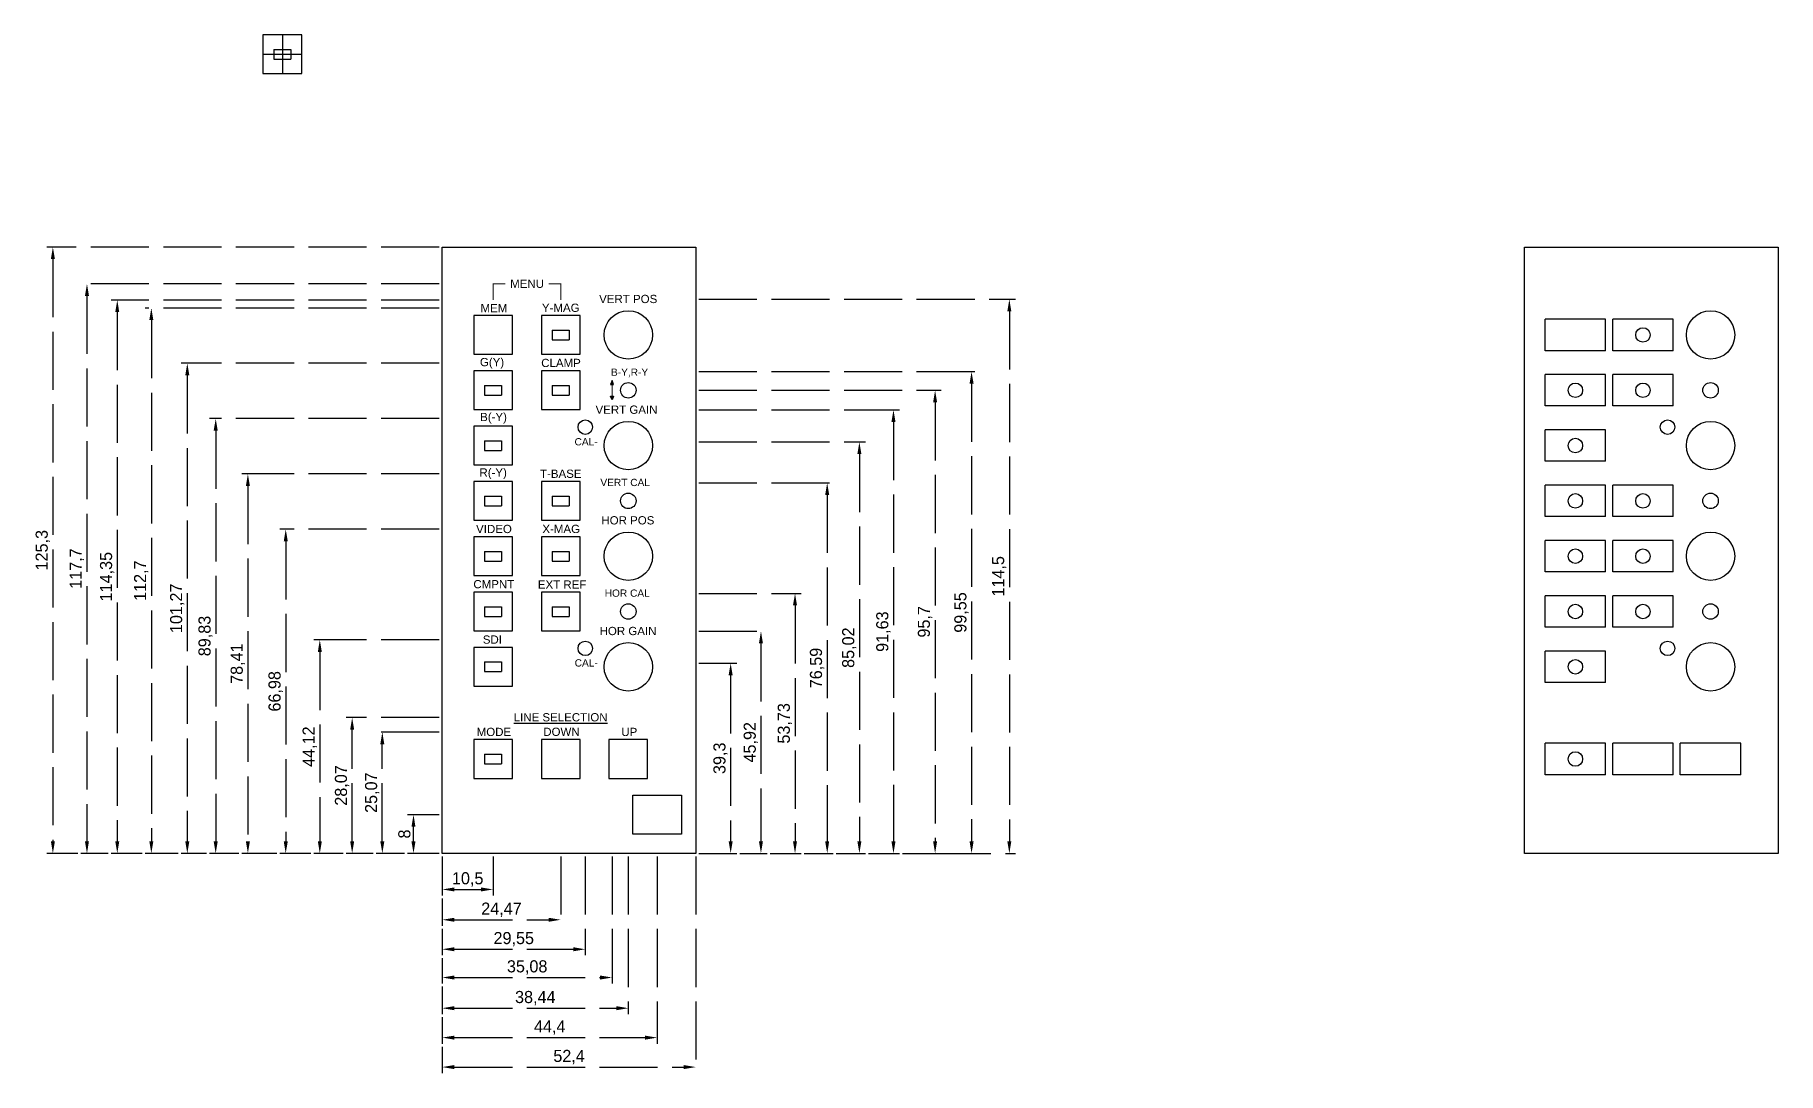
# Model space of a CAD drawing. Header units: millimetres. Extents: x -48 to 312, y 21 to 235.
import ezdxf

# ---------------------------------------------------------------- set-up
doc = ezdxf.new("R2010")
doc.units = ezdxf.units.MM
doc.linetypes.add('ACAD_ISO02W100', pattern=[15, 12, -3])
doc.layers.add('Text', color=4, linetype='Continuous')
doc.layers.add('Text_dim', color=6, linetype='ACAD_ISO02W100')
doc.dimstyles.new('ISO-25', dxfattribs={"dimtxt": 2.5, "dimasz": 2.5, "dimexe": 1.25, "dimexo": 0.625, "dimtad": 1, "dimtxsty": 'Standard', "dimcen": 2.5, "dimadec": 0, "dimazin": 0, "dimtfac": 1, "dimtmove": 0, "dimatfit": 3, "dimfxl": 0, "dimarcsym": 0})

# ---------------------------------------------------------------- blocks, each defined once
blk = doc.blocks.new('*D27')
at = {"layer": 'Defpoints', "color": 0}
for p in [(30.45, 74.11), (36.4, 74.11), (36.4, 66.11)]:
    blk.add_point(p, dxfattribs=at)
at = {"layer": 'Text_dim', "color": 0, "lineweight": -2}
for p, q in [((35.77, 74.11), (29.2, 74.11)), ((30.45, 68.61), (30.45, 71.61)), ((35.77, 66.11), (29.2, 66.11))]:
    blk.add_line(p, q, dxfattribs=at)
at = {"layer": 'Text_dim', "color": 0}
for points in [[(30.03, 71.61), (30.86, 71.61), (30.45, 74.11)], [(30.03, 68.61), (30.86, 68.61), (30.45, 66.11)]]:
    blk.add_solid(points, dxfattribs=at)
at = {"layer": 'Text_dim', "color": 0, "insert": (28.57, 70.11), "char_height": 2.5, "attachment_point": 5, "rotation": 90}
blk.add_mtext('8', dxfattribs=at)
blk = doc.blocks.new('*D28')
at = {"layer": 'Defpoints', "color": 0}
for p in [(24.01, 91.18), (36.4, 91.18), (29.2, 66.11)]:
    blk.add_point(p, dxfattribs=at)
at = {"layer": 'Text_dim', "color": 0, "lineweight": -2}
for p, q in [((35.77, 91.18), (22.76, 91.18)), ((24.01, 68.61), (24.01, 88.68)), ((28.57, 66.11), (22.76, 66.11))]:
    blk.add_line(p, q, dxfattribs=at)
at = {"layer": 'Text_dim', "color": 0}
for points in [[(23.59, 88.68), (24.42, 88.68), (24.01, 91.18)], [(23.59, 68.61), (24.42, 68.61), (24.01, 66.11)]]:
    blk.add_solid(points, dxfattribs=at)
at = {"layer": 'Text_dim', "color": 0, "insert": (21.92, 78.65), "char_height": 2.5, "attachment_point": 5, "rotation": 90}
blk.add_mtext('25,07', dxfattribs=at)
blk = doc.blocks.new('*D29')
at = {"layer": 'Defpoints', "color": 0}
for p in [(17.78, 94.18), (36.4, 94.18), (22.76, 66.11)]:
    blk.add_point(p, dxfattribs=at)
at = {"layer": 'Text_dim', "color": 0, "lineweight": -2}
for p, q in [((35.77, 94.18), (16.53, 94.18)), ((17.78, 68.61), (17.78, 91.68)), ((22.13, 66.11), (16.53, 66.11))]:
    blk.add_line(p, q, dxfattribs=at)
at = {"layer": 'Text_dim', "color": 0}
for points in [[(17.36, 91.68), (18.19, 91.68), (17.78, 94.18)], [(17.36, 68.61), (18.19, 68.61), (17.78, 66.11)]]:
    blk.add_solid(points, dxfattribs=at)
at = {"layer": 'Text_dim', "color": 0, "insert": (15.69, 80.15), "char_height": 2.5, "attachment_point": 5, "rotation": 90}
blk.add_mtext('28,07', dxfattribs=at)
blk = doc.blocks.new('*D37')
at = {"layer": 'Defpoints', "color": 0}
for p in [(88.8, 105.41), (88.8, 66.11), (95.99, 66.11)]:
    blk.add_point(p, dxfattribs=at)
at = {"layer": 'Text_dim', "color": 0, "lineweight": -2}
for p, q in [((89.42, 105.41), (97.24, 105.41)), ((95.99, 102.91), (95.99, 68.61)), ((89.42, 66.11), (97.24, 66.11))]:
    blk.add_line(p, q, dxfattribs=at)
at = {"layer": 'Text_dim', "color": 0}
for points in [[(95.57, 102.91), (96.4, 102.91), (95.99, 105.41)], [(95.57, 68.61), (96.4, 68.61), (95.99, 66.11)]]:
    blk.add_solid(points, dxfattribs=at)
at = {"layer": 'Text_dim', "color": 0, "insert": (93.9, 85.76), "char_height": 2.5, "attachment_point": 5, "rotation": 90}
blk.add_mtext('39,3', dxfattribs=at)
blk = doc.blocks.new('*D38')
at = {"layer": 'Defpoints', "color": 0}
for p in [(36.4, 110.23), (11.09, 66.11), (16.53, 66.11)]:
    blk.add_point(p, dxfattribs=at)
at = {"layer": 'Text_dim', "color": 0, "lineweight": -2}
for p, q in [((35.77, 110.23), (9.84, 110.23)), ((11.09, 107.73), (11.09, 68.61)), ((15.9, 66.11), (9.84, 66.11))]:
    blk.add_line(p, q, dxfattribs=at)
at = {"layer": 'Text_dim', "color": 0}
for points in [[(10.68, 107.73), (11.51, 107.73), (11.09, 110.23)], [(10.68, 68.61), (11.51, 68.61), (11.09, 66.11)]]:
    blk.add_solid(points, dxfattribs=at)
at = {"layer": 'Text_dim', "color": 0, "insert": (9.01, 88.17), "char_height": 2.5, "attachment_point": 5, "rotation": 90}
blk.add_mtext('44,12', dxfattribs=at)
blk = doc.blocks.new('*D39')
at = {"layer": 'Defpoints', "color": 0}
for p in [(88.8, 112.03), (97.24, 66.11), (102.25, 66.11)]:
    blk.add_point(p, dxfattribs=at)
at = {"layer": 'Text_dim', "color": 0, "lineweight": -2}
for p, q in [((89.42, 112.03), (103.5, 112.03)), ((102.25, 109.53), (102.25, 68.61)), ((97.86, 66.11), (103.5, 66.11))]:
    blk.add_line(p, q, dxfattribs=at)
at = {"layer": 'Text_dim', "color": 0}
for points in [[(101.83, 109.53), (102.66, 109.53), (102.25, 112.03)], [(101.83, 68.61), (102.66, 68.61), (102.25, 66.11)]]:
    blk.add_solid(points, dxfattribs=at)
at = {"layer": 'Text_dim', "color": 0, "insert": (100.16, 89.07), "char_height": 2.5, "attachment_point": 5, "rotation": 90}
blk.add_mtext('45,92', dxfattribs=at)
blk = doc.blocks.new('*D40')
at = {"layer": 'Defpoints', "color": 0}
for p in [(88.8, 119.84), (103.5, 66.11), (109.29, 66.11)]:
    blk.add_point(p, dxfattribs=at)
at = {"layer": 'Text_dim', "color": 0, "lineweight": -2}
for p, q in [((89.42, 119.84), (110.54, 119.84)), ((109.29, 117.34), (109.29, 68.61)), ((104.12, 66.11), (110.54, 66.11))]:
    blk.add_line(p, q, dxfattribs=at)
at = {"layer": 'Text_dim', "color": 0}
for points in [[(108.87, 117.34), (109.7, 117.34), (109.29, 119.84)], [(108.87, 68.61), (109.7, 68.61), (109.29, 66.11)]]:
    blk.add_solid(points, dxfattribs=at)
at = {"layer": 'Text_dim', "color": 0, "insert": (107.2, 92.98), "char_height": 2.5, "attachment_point": 5, "rotation": 90}
blk.add_mtext('53,73', dxfattribs=at)
blk = doc.blocks.new('*D41')
at = {"layer": 'Defpoints', "color": 0}
for p in [(36.4, 133.09), (4.05, 66.11), (9.84, 66.11)]:
    blk.add_point(p, dxfattribs=at)
at = {"layer": 'Text_dim', "color": 0, "lineweight": -2}
for p, q in [((35.77, 133.09), (2.8, 133.09)), ((4.05, 130.59), (4.05, 68.61)), ((9.22, 66.11), (2.8, 66.11))]:
    blk.add_line(p, q, dxfattribs=at)
at = {"layer": 'Text_dim', "color": 0}
for points in [[(3.64, 130.59), (4.47, 130.59), (4.05, 133.09)], [(3.64, 68.61), (4.47, 68.61), (4.05, 66.11)]]:
    blk.add_solid(points, dxfattribs=at)
at = {"layer": 'Text_dim', "color": 0, "insert": (1.97, 99.6), "char_height": 2.5, "attachment_point": 5, "rotation": 90}
blk.add_mtext('66,98', dxfattribs=at)
blk = doc.blocks.new('*D42')
at = {"layer": 'Defpoints', "color": 0}
for p in [(88.8, 142.7), (110.54, 66.11), (115.94, 66.11)]:
    blk.add_point(p, dxfattribs=at)
at = {"layer": 'Text_dim', "color": 0, "lineweight": -2}
for p, q in [((89.42, 142.7), (117.19, 142.7)), ((115.94, 140.2), (115.94, 68.61)), ((111.16, 66.11), (117.19, 66.11))]:
    blk.add_line(p, q, dxfattribs=at)
at = {"layer": 'Text_dim', "color": 0}
for points in [[(115.52, 140.2), (116.35, 140.2), (115.94, 142.7)], [(115.52, 68.61), (116.35, 68.61), (115.94, 66.11)]]:
    blk.add_solid(points, dxfattribs=at)
at = {"layer": 'Text_dim', "color": 0, "insert": (113.85, 104.41), "char_height": 2.5, "attachment_point": 5, "rotation": 90}
blk.add_mtext('76,59', dxfattribs=at)
blk = doc.blocks.new('*D43')
at = {"layer": 'Defpoints', "color": 0}
for p in [(36.4, 144.52), (-3.77, 66.11), (2.8, 66.11)]:
    blk.add_point(p, dxfattribs=at)
at = {"layer": 'Text_dim', "color": 0, "lineweight": -2}
for p, q in [((35.77, 144.52), (-5.02, 144.52)), ((-3.77, 142.02), (-3.77, 68.61)), ((2.18, 66.11), (-5.02, 66.11))]:
    blk.add_line(p, q, dxfattribs=at)
at = {"layer": 'Text_dim', "color": 0}
for points in [[(-4.19, 142.02), (-3.35, 142.02), (-3.77, 144.52)], [(-4.19, 68.61), (-3.35, 68.61), (-3.77, 66.11)]]:
    blk.add_solid(points, dxfattribs=at)
at = {"layer": 'Text_dim', "color": 0, "insert": (-5.85, 105.32), "char_height": 2.5, "attachment_point": 5, "rotation": 90}
blk.add_mtext('78,41', dxfattribs=at)
blk = doc.blocks.new('*D44')
at = {"layer": 'Defpoints', "color": 0}
for p in [(88.8, 151.13), (117.19, 66.11), (122.59, 66.11)]:
    blk.add_point(p, dxfattribs=at)
at = {"layer": 'Text_dim', "color": 0, "lineweight": -2}
for p, q in [((89.42, 151.13), (123.84, 151.13)), ((122.59, 148.63), (122.59, 68.61)), ((117.81, 66.11), (123.84, 66.11))]:
    blk.add_line(p, q, dxfattribs=at)
at = {"layer": 'Text_dim', "color": 0}
for points in [[(122.17, 148.63), (123.01, 148.63), (122.59, 151.13)], [(122.17, 68.61), (123.01, 68.61), (122.59, 66.11)]]:
    blk.add_solid(points, dxfattribs=at)
at = {"layer": 'Text_dim', "color": 0, "insert": (120.51, 108.62), "char_height": 2.5, "attachment_point": 5, "rotation": 90}
blk.add_mtext('85,02', dxfattribs=at)
blk = doc.blocks.new('*D45')
at = {"layer": 'Defpoints', "color": 0}
for p in [(36.4, 155.95), (-10.42, 66.11), (-5.02, 66.11)]:
    blk.add_point(p, dxfattribs=at)
at = {"layer": 'Text_dim', "color": 0, "lineweight": -2}
for p, q in [((35.77, 155.95), (-11.67, 155.95)), ((-10.42, 153.45), (-10.42, 68.61)), ((-5.65, 66.11), (-11.67, 66.11))]:
    blk.add_line(p, q, dxfattribs=at)
at = {"layer": 'Text_dim', "color": 0}
for points in [[(-10.84, 153.45), (-10, 153.45), (-10.42, 155.95)], [(-10.84, 68.61), (-10, 68.61), (-10.42, 66.11)]]:
    blk.add_solid(points, dxfattribs=at)
at = {"layer": 'Text_dim', "color": 0, "insert": (-12.5, 111.03), "char_height": 2.5, "attachment_point": 5, "rotation": 90}
blk.add_mtext('89,83', dxfattribs=at)
blk = doc.blocks.new('*D46')
at = {"layer": 'Defpoints', "color": 0}
for p in [(88.8, 157.75), (123.84, 66.11), (129.63, 66.11)]:
    blk.add_point(p, dxfattribs=at)
at = {"layer": 'Text_dim', "color": 0, "lineweight": -2}
for p, q in [((89.42, 157.75), (130.88, 157.75)), ((129.63, 155.25), (129.63, 68.61)), ((124.46, 66.11), (130.88, 66.11))]:
    blk.add_line(p, q, dxfattribs=at)
at = {"layer": 'Text_dim', "color": 0}
for points in [[(129.21, 155.25), (130.05, 155.25), (129.63, 157.75)], [(129.21, 68.61), (130.05, 68.61), (129.63, 66.11)]]:
    blk.add_solid(points, dxfattribs=at)
at = {"layer": 'Text_dim', "color": 0, "insert": (127.55, 111.93), "char_height": 2.5, "attachment_point": 5, "rotation": 90}
blk.add_mtext('91,63', dxfattribs=at)
blk = doc.blocks.new('*D47')
at = {"layer": 'Defpoints', "color": 0}
for p in [(88.8, 165.66), (130.88, 66.11), (145.77, 66.11)]:
    blk.add_point(p, dxfattribs=at)
at = {"layer": 'Text_dim', "color": 0, "lineweight": -2}
for p, q in [((89.42, 165.66), (147.02, 165.66)), ((145.77, 163.16), (145.77, 68.61)), ((131.51, 66.11), (147.02, 66.11))]:
    blk.add_line(p, q, dxfattribs=at)
at = {"layer": 'Text_dim', "color": 0}
for points in [[(145.35, 163.16), (146.19, 163.16), (145.77, 165.66)], [(145.35, 68.61), (146.19, 68.61), (145.77, 66.11)]]:
    blk.add_solid(points, dxfattribs=at)
at = {"layer": 'Text_dim', "color": 0, "insert": (143.69, 115.89), "char_height": 2.5, "attachment_point": 5, "rotation": 90}
blk.add_mtext('99,55', dxfattribs=at)
blk = doc.blocks.new('*D48')
at = {"layer": 'Defpoints', "color": 0}
for p in [(36.4, 167.38), (-16.29, 66.11), (-11.67, 66.11)]:
    blk.add_point(p, dxfattribs=at)
at = {"layer": 'Text_dim', "color": 0, "lineweight": -2}
for p, q in [((35.77, 167.38), (-17.54, 167.38)), ((-16.29, 164.88), (-16.29, 68.61)), ((-12.3, 66.11), (-17.54, 66.11))]:
    blk.add_line(p, q, dxfattribs=at)
at = {"layer": 'Text_dim', "color": 0}
for points in [[(-16.71, 164.88), (-15.87, 164.88), (-16.29, 167.38)], [(-16.71, 68.61), (-15.87, 68.61), (-16.29, 66.11)]]:
    blk.add_solid(points, dxfattribs=at)
at = {"layer": 'Text_dim', "color": 0, "insert": (-18.37, 116.75), "char_height": 2.5, "attachment_point": 5, "rotation": 90}
blk.add_mtext('101,27', dxfattribs=at)
blk = doc.blocks.new('*D49')
at = {"layer": 'Defpoints', "color": 0}
for p in [(36.4, 178.81), (-23.72, 66.11), (-17.54, 66.11)]:
    blk.add_point(p, dxfattribs=at)
at = {"layer": 'Text_dim', "color": 0, "lineweight": -2}
for p, q in [((35.77, 178.81), (-24.97, 178.81)), ((-23.72, 176.31), (-23.72, 68.61)), ((-18.16, 66.11), (-24.97, 66.11))]:
    blk.add_line(p, q, dxfattribs=at)
at = {"layer": 'Text_dim', "color": 0}
for points in [[(-24.14, 176.31), (-23.31, 176.31), (-23.72, 178.81)], [(-24.14, 68.61), (-23.31, 68.61), (-23.72, 66.11)]]:
    blk.add_solid(points, dxfattribs=at)
at = {"layer": 'Text_dim', "color": 0, "insert": (-25.81, 122.46), "char_height": 2.5, "attachment_point": 5, "rotation": 90}
blk.add_mtext('112,7', dxfattribs=at)
blk = doc.blocks.new('*D50')
at = {"layer": 'Defpoints', "color": 0}
for p in [(88.8, 180.61), (137.14, 66.11), (153.58, 66.11)]:
    blk.add_point(p, dxfattribs=at)
at = {"layer": 'Text_dim', "color": 0, "lineweight": -2}
for p, q in [((89.42, 180.61), (154.83, 180.61)), ((153.58, 178.11), (153.58, 68.61)), ((137.76, 66.11), (154.83, 66.11))]:
    blk.add_line(p, q, dxfattribs=at)
at = {"layer": 'Text_dim', "color": 0}
for points in [[(153.16, 178.11), (153.99, 178.11), (153.58, 180.61)], [(153.16, 68.61), (153.99, 68.61), (153.58, 66.11)]]:
    blk.add_solid(points, dxfattribs=at)
at = {"layer": 'Text_dim', "color": 0, "insert": (151.49, 123.36), "char_height": 2.5, "attachment_point": 5, "rotation": 90}
blk.add_mtext('114,5', dxfattribs=at)
blk = doc.blocks.new('*D51')
at = {"layer": 'Defpoints', "color": 0}
for p in [(36.4, 180.46), (-30.76, 66.11), (-24.97, 66.11)]:
    blk.add_point(p, dxfattribs=at)
at = {"layer": 'Text_dim', "color": 0, "lineweight": -2}
for p, q in [((35.77, 180.46), (-32.01, 180.46)), ((-30.76, 177.96), (-30.76, 68.61)), ((-25.6, 66.11), (-32.01, 66.11))]:
    blk.add_line(p, q, dxfattribs=at)
at = {"layer": 'Text_dim', "color": 0}
for points in [[(-31.18, 177.96), (-30.35, 177.96), (-30.76, 180.46)], [(-31.18, 68.61), (-30.35, 68.61), (-30.76, 66.11)]]:
    blk.add_solid(points, dxfattribs=at)
at = {"layer": 'Text_dim', "color": 0, "insert": (-32.85, 123.29), "char_height": 2.5, "attachment_point": 5, "rotation": 90}
blk.add_mtext('114,35', dxfattribs=at)
blk = doc.blocks.new('*D52')
at = {"layer": 'Defpoints', "color": 0}
for p in [(36.4, 183.81), (-37.02, 66.11), (-32.01, 66.11)]:
    blk.add_point(p, dxfattribs=at)
at = {"layer": 'Text_dim', "color": 0, "lineweight": -2}
for p, q in [((35.77, 183.81), (-38.27, 183.81)), ((-37.02, 181.31), (-37.02, 68.61)), ((-32.64, 66.11), (-38.27, 66.11))]:
    blk.add_line(p, q, dxfattribs=at)
at = {"layer": 'Text_dim', "color": 0}
for points in [[(-37.44, 181.31), (-36.61, 181.31), (-37.02, 183.81)], [(-37.44, 68.61), (-36.61, 68.61), (-37.02, 66.11)]]:
    blk.add_solid(points, dxfattribs=at)
at = {"layer": 'Text_dim', "color": 0, "insert": (-39.11, 124.96), "char_height": 2.5, "attachment_point": 5, "rotation": 90}
blk.add_mtext('117,7', dxfattribs=at)
blk = doc.blocks.new('*D53')
at = {"layer": 'Defpoints', "color": 0}
for p in [(36.4, 191.41), (-44.07, 66.11), (-38.27, 66.11)]:
    blk.add_point(p, dxfattribs=at)
at = {"layer": 'Text_dim', "color": 0, "lineweight": -2}
for p, q in [((35.77, 191.41), (-45.32, 191.41)), ((-44.07, 188.91), (-44.07, 68.61)), ((-38.9, 66.11), (-45.32, 66.11))]:
    blk.add_line(p, q, dxfattribs=at)
at = {"layer": 'Text_dim', "color": 0}
for points in [[(-44.48, 188.91), (-43.65, 188.91), (-44.07, 191.41)], [(-44.48, 68.61), (-43.65, 68.61), (-44.07, 66.11)]]:
    blk.add_solid(points, dxfattribs=at)
at = {"layer": 'Text_dim', "color": 0, "insert": (-46.15, 128.76), "char_height": 2.5, "attachment_point": 5, "rotation": 90}
blk.add_mtext('125,3', dxfattribs=at)
blk = doc.blocks.new('*D54')
at = {"layer": 'Defpoints', "color": 0}
for p in [(36.4, 66.11), (46.9, 66.11), (46.9, 58.66)]:
    blk.add_point(p, dxfattribs=at)
at = {"layer": 'Text_dim', "color": 0, "lineweight": -2}
for p, q in [((36.4, 65.49), (36.4, 57.41)), ((46.9, 65.49), (46.9, 57.41)), ((38.9, 58.66), (44.4, 58.66))]:
    blk.add_line(p, q, dxfattribs=at)
at = {"layer": 'Text_dim', "color": 0}
for points in [[(38.9, 59.07), (38.9, 58.24), (36.4, 58.66)], [(44.4, 59.07), (44.4, 58.24), (46.9, 58.66)]]:
    blk.add_solid(points, dxfattribs=at)
at = {"layer": 'Text_dim', "color": 0, "insert": (41.65, 60.74), "char_height": 2.5, "attachment_point": 5}
blk.add_mtext('10,5', dxfattribs=at)
blk = doc.blocks.new('*D55')
at = {"layer": 'Defpoints', "color": 0}
for p in [(60.87, 66.11), (36.4, 57.41), (60.87, 52.39)]:
    blk.add_point(p, dxfattribs=at)
at = {"layer": 'Text_dim', "color": 0, "lineweight": -2}
for p, q in [((60.87, 65.49), (60.87, 51.14)), ((36.4, 56.78), (36.4, 51.14)), ((38.9, 52.39), (58.37, 52.39))]:
    blk.add_line(p, q, dxfattribs=at)
at = {"layer": 'Text_dim', "color": 0}
for points in [[(38.9, 52.8), (38.9, 51.97), (36.4, 52.39)], [(58.37, 52.8), (58.37, 51.97), (60.87, 52.39)]]:
    blk.add_solid(points, dxfattribs=at)
at = {"layer": 'Text_dim', "color": 0, "insert": (48.63, 54.47), "char_height": 2.5, "attachment_point": 5}
blk.add_mtext('24,47', dxfattribs=at)
blk = doc.blocks.new('*D56')
at = {"layer": 'Defpoints', "color": 0}
for p in [(65.95, 66.11), (36.4, 51.14), (65.95, 46.3)]:
    blk.add_point(p, dxfattribs=at)
at = {"layer": 'Text_dim', "color": 0, "lineweight": -2}
for p, q in [((65.95, 65.49), (65.95, 45.05)), ((36.4, 50.51), (36.4, 45.05)), ((38.9, 46.3), (63.45, 46.3))]:
    blk.add_line(p, q, dxfattribs=at)
at = {"layer": 'Text_dim', "color": 0}
for points in [[(38.9, 46.72), (38.9, 45.88), (36.4, 46.3)], [(63.45, 46.72), (63.45, 45.88), (65.95, 46.3)]]:
    blk.add_solid(points, dxfattribs=at)
at = {"layer": 'Text_dim', "color": 0, "insert": (51.17, 48.38), "char_height": 2.5, "attachment_point": 5}
blk.add_mtext('29,55', dxfattribs=at)
blk = doc.blocks.new('*D61')
at = {"layer": 'Defpoints', "color": 0}
for p in [(71.48, 66.11), (36.4, 45.05), (71.48, 40.46)]:
    blk.add_point(p, dxfattribs=at)
at = {"layer": 'Text_dim', "color": 0, "lineweight": -2}
for p, q in [((71.48, 65.49), (71.48, 39.21)), ((36.4, 44.43), (36.4, 39.21)), ((38.9, 40.46), (68.98, 40.46))]:
    blk.add_line(p, q, dxfattribs=at)
at = {"layer": 'Text_dim', "color": 0}
for points in [[(38.9, 40.88), (38.9, 40.04), (36.4, 40.46)], [(68.98, 40.88), (68.98, 40.04), (71.48, 40.46)]]:
    blk.add_solid(points, dxfattribs=at)
at = {"layer": 'Text_dim', "color": 0, "insert": (53.94, 42.54), "char_height": 2.5, "attachment_point": 5}
blk.add_mtext('35,08', dxfattribs=at)
blk = doc.blocks.new('*D62')
at = {"layer": 'Defpoints', "color": 0}
for p in [(74.84, 66.11), (36.4, 39.21), (74.84, 34.12)]:
    blk.add_point(p, dxfattribs=at)
at = {"layer": 'Text_dim', "color": 0, "lineweight": -2}
for p, q in [((74.84, 65.49), (74.84, 32.87)), ((36.4, 38.58), (36.4, 32.87)), ((38.9, 34.12), (72.34, 34.12))]:
    blk.add_line(p, q, dxfattribs=at)
at = {"layer": 'Text_dim', "color": 0}
for points in [[(38.9, 34.54), (38.9, 33.7), (36.4, 34.12)], [(72.34, 34.54), (72.34, 33.7), (74.84, 34.12)]]:
    blk.add_solid(points, dxfattribs=at)
at = {"layer": 'Text_dim', "color": 0, "insert": (55.62, 36.2), "char_height": 2.5, "attachment_point": 5}
blk.add_mtext('38,44', dxfattribs=at)
blk = doc.blocks.new('*D63')
at = {"layer": 'Defpoints', "color": 0}
for p in [(80.8, 66.11), (36.4, 32.87), (80.8, 28.04)]:
    blk.add_point(p, dxfattribs=at)
at = {"layer": 'Text_dim', "color": 0, "lineweight": -2}
for p, q in [((80.8, 65.49), (80.8, 26.79)), ((36.4, 32.25), (36.4, 26.79)), ((38.9, 28.04), (78.3, 28.04))]:
    blk.add_line(p, q, dxfattribs=at)
at = {"layer": 'Text_dim', "color": 0}
for points in [[(38.9, 28.45), (38.9, 27.62), (36.4, 28.04)], [(78.3, 28.45), (78.3, 27.62), (80.8, 28.04)]]:
    blk.add_solid(points, dxfattribs=at)
at = {"layer": 'Text_dim', "color": 0, "insert": (58.6, 30.12), "char_height": 2.5, "attachment_point": 5}
blk.add_mtext('44,4', dxfattribs=at)
blk = doc.blocks.new('*D64')
at = {"layer": 'Defpoints', "color": 0}
for p in [(88.8, 66.11), (36.4, 26.79), (88.8, 21.95)]:
    blk.add_point(p, dxfattribs=at)
at = {"layer": 'Text_dim', "color": 0, "lineweight": -2}
for p, q in [((88.8, 65.49), (88.8, 20.7)), ((36.4, 26.16), (36.4, 20.7)), ((38.9, 21.95), (86.3, 21.95))]:
    blk.add_line(p, q, dxfattribs=at)
at = {"layer": 'Text_dim', "color": 0}
for points in [[(38.9, 22.37), (38.9, 21.53), (36.4, 21.95)], [(86.3, 22.37), (86.3, 21.53), (88.8, 21.95)]]:
    blk.add_solid(points, dxfattribs=at)
at = {"layer": 'Text_dim', "color": 0, "insert": (62.6, 24.03), "char_height": 2.5, "attachment_point": 5}
blk.add_mtext('52,4', dxfattribs=at)
blk = doc.blocks.new('*D65')
at = {"layer": 'Defpoints', "color": 0}
for p in [(88.8, 161.81), (131.51, 66.11), (138.24, 66.11)]:
    blk.add_point(p, dxfattribs=at)
at = {"layer": 'Text_dim', "color": 0, "lineweight": -2}
for p, q in [((89.42, 161.81), (139.49, 161.81)), ((138.24, 159.31), (138.24, 68.61)), ((132.13, 66.11), (139.49, 66.11))]:
    blk.add_line(p, q, dxfattribs=at)
at = {"layer": 'Text_dim', "color": 0}
for points in [[(137.82, 159.31), (138.65, 159.31), (138.24, 161.81)], [(137.82, 68.61), (138.65, 68.61), (138.24, 66.11)]]:
    blk.add_solid(points, dxfattribs=at)
at = {"layer": 'Text_dim', "color": 0, "insert": (136.15, 113.96), "char_height": 2.5, "attachment_point": 5, "rotation": 90}
blk.add_mtext('95,7', dxfattribs=at)

msp = doc.modelspace()

# ---------------------------------------------------------------- hatches: boundary and pattern name
at = {"layer": 'Text'}
for points in [[(71.482, 163.813), (71.182, 163.013), (71.782, 163.013)], [(71.782, 160.613), (71.482, 159.813), (71.182, 160.613)]]:
    msp.add_hatch(color=256, dxfattribs=at).paths.add_polyline_path(points)

# ---------------------------------------------------------------- linework, layer by layer
for p, q in [((7.348, 235.254), (-0.652, 235.254)), ((-0.652, 235.254), (-0.652, 227.254)), ((3.348, 235.254), (3.348, 227.254)), ((7.348, 227.254), (7.348, 235.254)), ((-0.652, 231.254), (7.348, 231.254)), ((1.598, 232.254), (1.598, 230.254)), ((1.598, 232.254), (5.098, 232.254)), ((5.098, 232.254), (5.098, 230.254)), ((-0.652, 227.254), (7.348, 227.254)), ((1.598, 230.254), (5.098, 230.254)), ((36.399, 66.113), (36.399, 191.413)), ((36.399, 191.413), (88.799, 191.413)), ((88.799, 191.413), (88.799, 66.113)), ((260.038, 66.113), (260.038, 191.413)), ((260.038, 191.413), (312.438, 191.413)), ((312.438, 191.413), (312.438, 66.113)), ((50.899, 177.243), (42.899, 177.243)), ((42.899, 177.243), (42.899, 169.243)), ((50.899, 169.243), (50.899, 177.243)), ((64.869, 177.243), (56.869, 177.243)), ((56.869, 177.243), (56.869, 169.243)), ((64.869, 169.243), (64.869, 177.243)), ((59.119, 174.243), (59.119, 172.243)), ((59.119, 174.243), (62.619, 174.243)), ((62.619, 174.243), (62.619, 172.243)), ((264.288, 169.993), (264.288, 176.493)), ((276.788, 176.493), (264.288, 176.493)), ((276.788, 169.993), (276.788, 176.493)), ((278.258, 169.993), (278.258, 176.493)), ((290.758, 176.493), (278.258, 176.493)), ((290.758, 169.993), (290.758, 176.493)), ((59.119, 172.243), (62.619, 172.243)), ((276.788, 169.993), (264.288, 169.993)), ((290.758, 169.993), (278.258, 169.993)), ((42.899, 169.243), (50.899, 169.243)), ((50.899, 165.813), (42.899, 165.813)), ((42.899, 165.813), (42.899, 157.813)), ((50.899, 157.813), (50.899, 165.813)), ((56.869, 169.243), (64.869, 169.243)), ((64.869, 165.813), (56.869, 165.813)), ((56.869, 165.813), (56.869, 157.813)), ((64.869, 157.813), (64.869, 165.813)), ((45.149, 162.813), (45.149, 160.813)), ((45.149, 162.813), (48.649, 162.813)), ((48.649, 162.813), (48.649, 160.813)), ((59.119, 162.813), (59.119, 160.813)), ((59.119, 162.813), (62.619, 162.813)), ((62.619, 162.813), (62.619, 160.813)), ((264.288, 158.563), (264.288, 165.063)), ((276.788, 165.063), (264.288, 165.063)), ((276.788, 158.563), (276.788, 165.063)), ((278.258, 158.563), (278.258, 165.063)), ((290.758, 165.063), (278.258, 165.063)), ((290.758, 158.563), (290.758, 165.063)), ((45.149, 160.813), (48.649, 160.813)), ((59.119, 160.813), (62.619, 160.813)), ((276.788, 158.563), (264.288, 158.563)), ((290.758, 158.563), (278.258, 158.563)), ((42.899, 157.813), (50.899, 157.813)), ((56.869, 157.813), (64.869, 157.813)), ((50.899, 154.383), (42.899, 154.383)), ((42.899, 154.383), (42.899, 146.383)), ((45.149, 151.383), (45.149, 149.383)), ((45.149, 151.383), (48.649, 151.383)), ((48.649, 151.383), (48.649, 149.383)), ((50.899, 146.383), (50.899, 154.383)), ((276.788, 153.633), (264.288, 153.633)), ((264.288, 147.133), (264.288, 153.633)), ((276.788, 147.133), (276.788, 153.633)), ((45.149, 149.383), (48.649, 149.383)), ((42.899, 146.383), (50.899, 146.383)), ((276.788, 147.133), (264.288, 147.133)), ((50.899, 142.953), (42.899, 142.953)), ((42.899, 142.953), (42.899, 134.953)), ((50.899, 134.953), (50.899, 142.953)), ((64.869, 142.953), (56.869, 142.953)), ((56.869, 142.953), (56.869, 134.953)), ((64.869, 134.953), (64.869, 142.953)), ((264.288, 135.703), (264.288, 142.203)), ((276.788, 142.203), (264.288, 142.203)), ((276.788, 135.703), (276.788, 142.203)), ((278.258, 135.703), (278.258, 142.203)), ((290.758, 142.203), (278.258, 142.203)), ((290.758, 135.703), (290.758, 142.203)), ((45.149, 139.953), (45.149, 137.953)), ((45.149, 139.953), (48.649, 139.953)), ((45.149, 137.953), (48.649, 137.953)), ((48.649, 139.953), (48.649, 137.953)), ((59.119, 139.953), (59.119, 137.953)), ((59.119, 139.953), (62.619, 139.953)), ((59.119, 137.953), (62.619, 137.953)), ((62.619, 139.953), (62.619, 137.953)), ((42.899, 134.953), (50.899, 134.953)), ((56.869, 134.953), (64.869, 134.953)), ((276.788, 135.703), (264.288, 135.703)), ((290.758, 135.703), (278.258, 135.703)), ((50.899, 131.523), (42.899, 131.523)), ((42.899, 131.523), (42.899, 123.523)), ((50.899, 123.523), (50.899, 131.523)), ((64.869, 131.523), (56.869, 131.523)), ((56.869, 131.523), (56.869, 123.523)), ((64.869, 123.523), (64.869, 131.523)), ((264.288, 124.273), (264.288, 130.773)), ((276.788, 130.773), (264.288, 130.773)), ((276.788, 124.273), (276.788, 130.773)), ((278.258, 124.273), (278.258, 130.773)), ((290.758, 130.773), (278.258, 130.773)), ((290.758, 124.273), (290.758, 130.773)), ((45.149, 128.523), (45.149, 126.523)), ((45.149, 128.523), (48.649, 128.523)), ((45.149, 126.523), (48.649, 126.523)), ((48.649, 128.523), (48.649, 126.523)), ((59.119, 128.523), (59.119, 126.523)), ((59.119, 128.523), (62.619, 128.523)), ((59.119, 126.523), (62.619, 126.523)), ((62.619, 128.523), (62.619, 126.523)), ((42.899, 123.523), (50.899, 123.523)), ((56.869, 123.523), (64.869, 123.523)), ((276.788, 124.273), (264.288, 124.273)), ((290.758, 124.273), (278.258, 124.273)), ((50.899, 120.093), (42.899, 120.093)), ((42.899, 120.093), (42.899, 112.093)), ((50.899, 112.093), (50.899, 120.093)), ((64.869, 120.093), (56.869, 120.093)), ((56.869, 120.093), (56.869, 112.093)), ((64.869, 112.093), (64.869, 120.093)), ((264.288, 112.843), (264.288, 119.343)), ((276.788, 119.343), (264.288, 119.343)), ((276.788, 112.843), (276.788, 119.343)), ((278.258, 112.843), (278.258, 119.343)), ((290.758, 119.343), (278.258, 119.343)), ((290.758, 112.843), (290.758, 119.343)), ((45.149, 117.093), (45.149, 115.093)), ((45.149, 117.093), (48.649, 117.093)), ((48.649, 117.093), (48.649, 115.093)), ((59.119, 117.093), (59.119, 115.093)), ((59.119, 117.093), (62.619, 117.093)), ((62.619, 117.093), (62.619, 115.093)), ((42.899, 112.093), (50.899, 112.093)), ((45.149, 115.093), (48.649, 115.093)), ((56.869, 112.093), (64.869, 112.093)), ((59.119, 115.093), (62.619, 115.093)), ((276.788, 112.843), (264.288, 112.843)), ((290.758, 112.843), (278.258, 112.843)), ((50.899, 108.663), (42.899, 108.663)), ((42.899, 108.663), (42.899, 100.663)), ((50.899, 100.663), (50.899, 108.663)), ((45.149, 105.663), (45.149, 103.663)), ((45.149, 105.663), (48.649, 105.663)), ((48.649, 105.663), (48.649, 103.663)), ((264.288, 101.413), (264.288, 107.913)), ((276.788, 107.913), (264.288, 107.913)), ((276.788, 101.413), (276.788, 107.913)), ((45.149, 103.663), (48.649, 103.663)), ((276.788, 101.413), (264.288, 101.413)), ((42.899, 100.663), (50.899, 100.663)), ((50.899, 89.613), (42.899, 89.613)), ((42.899, 89.613), (42.899, 81.613)), ((45.149, 86.613), (45.149, 84.613)), ((45.149, 86.613), (48.649, 86.613)), ((48.649, 86.613), (48.649, 84.613)), ((50.899, 81.613), (50.899, 89.613)), ((64.869, 89.613), (56.869, 89.613)), ((56.869, 89.613), (56.869, 81.613)), ((64.869, 81.613), (64.869, 89.613)), ((78.839, 89.613), (70.839, 89.613)), ((70.839, 89.613), (70.839, 81.613)), ((78.839, 81.613), (78.839, 89.613)), ((264.288, 82.363), (264.288, 88.863)), ((276.788, 88.863), (264.288, 88.863)), ((276.788, 82.363), (276.788, 88.863)), ((278.258, 82.363), (278.258, 88.863)), ((290.758, 88.863), (278.258, 88.863)), ((290.758, 82.363), (290.758, 88.863)), ((292.228, 82.363), (292.228, 88.863)), ((304.728, 88.863), (292.228, 88.863)), ((304.728, 82.363), (304.728, 88.863)), ((45.149, 84.613), (48.649, 84.613)), ((42.899, 81.613), (50.899, 81.613)), ((56.869, 81.613), (64.869, 81.613)), ((70.839, 81.613), (78.839, 81.613)), ((276.788, 82.363), (264.288, 82.363)), ((290.758, 82.363), (278.258, 82.363)), ((304.728, 82.363), (292.228, 82.363)), ((75.799, 70.113), (75.799, 78.113)), ((75.799, 78.113), (85.799, 78.113)), ((85.799, 78.113), (85.799, 70.113)), ((85.799, 70.113), (75.799, 70.113)), ((88.799, 66.113), (36.399, 66.113)), ((312.438, 66.113), (260.038, 66.113))]:
    msp.add_line(p, q)
for centre, radius in [((74.839, 173.243), 5), ((298.478, 173.243), 5), ((284.508, 173.243), 1.5), ((74.839, 161.813), 1.6), ((270.538, 161.813), 1.5), ((284.508, 161.813), 1.5), ((298.478, 161.813), 1.6), ((65.949, 154.193), 1.5), ((74.839, 150.383), 5), ((289.588, 154.193), 1.5), ((298.478, 150.383), 5), ((270.538, 150.383), 1.5), ((74.839, 138.953), 1.6), ((298.478, 138.953), 1.6), ((270.538, 138.953), 1.5), ((284.508, 138.953), 1.5), ((74.839, 127.523), 5), ((298.478, 127.523), 5), ((270.538, 127.523), 1.5), ((284.508, 127.523), 1.5), ((74.839, 116.093), 1.6), ((270.538, 116.093), 1.5), ((284.508, 116.093), 1.5), ((298.478, 116.093), 1.6), ((65.949, 108.473), 1.5), ((74.839, 104.663), 5), ((289.588, 108.473), 1.5), ((298.478, 104.663), 5), ((270.538, 104.663), 1.5), ((270.538, 85.613), 1.5)]:
    msp.add_circle(centre, radius)
for p, q in [((71.482, 163.813), (71.182, 163.013)), ((71.182, 163.013), (71.782, 163.013)), ((71.782, 163.013), (71.482, 163.813)), ((71.482, 159.813), (71.182, 160.613)), ((71.182, 160.613), (71.782, 160.613)), ((71.782, 160.613), (71.482, 159.813))]:
    msp.add_line(p, q, dxfattribs=at)
at = {"layer": 'Text', "const_width": 0.2}
for points in [[(49.399, 183.808), (46.899, 183.808), (46.899, 180.458)], [(58.369, 183.808), (60.869, 183.808), (60.869, 180.458)], [(71.482, 163.013), (71.482, 160.613)]]:
    msp.add_lwpolyline(points, dxfattribs=at)

# ---------------------------------------------------------------- texts
at = {"layer": 'Text', "attachment_point": 1}
for s, insert, char_height, width in [('{\\fArial|b0|i0|c0|p34;MENU}', (50.43, 184.668), 1.7, 8.6242), ('{\\fArial|b0|i0|c0|p34;VERT POS}', (68.813, 181.528), 1.7, 13.96), ('{\\fArial|b0|i0|c0|p34;MEM}', (44.302, 179.645), 1.7, 5.52488), ('{\\fArial|b0|i0|c0|p34;Y-MAG}', (56.986, 179.709), 1.7, 8.11842), ('{\\fArial|b0|i0|c0|p34;G(Y)}', (44.176, 168.487), 1.7, 6.7741), ('{\\fArial|b0|i0|c0|p34;CLAMP}', (56.843, 168.309), 1.7, 9.9987), ('{\\fArial|b0|i0|c0|p34;B-Y,R-Y}', (71.263, 166.295), 1.5, 8.2526), ('{\\fArial|b0|i0|c0|p34;VERT GAIN}', (68.07, 158.652), 1.7, 15.3135), ('{\\fArial|b0|i0|c0|p34;B(-Y)}', (44.22, 157.142), 1.7, 6.7741), ('{\\fArial|b0|i0|c0|p34;CAL-}', (63.725, 151.92), 1.5, 5.73021), ('{\\fArial|b0|i0|c0|p34;R(-Y)}', (44.081, 145.669), 1.7, 6.7741), ('{\\fArial|b0|i0|c0|p34;T-BASE}', (56.597, 145.414), 1.7, 10.9045), ('{\\fArial|b0|i0|c0|p34;VERT CAL}', (69.069, 143.512), 1.5, 10.48389), ('{\\fArial|b0|i0|c0|p34;VIDEO}', (43.385, 134.001), 1.7, 9.3371), ('{\\fArial|b0|i0|c0|p34;X-MAG}', (57.081, 134.006), 1.7, 9.6973), ('{\\fArial|b0|i0|c0|p34;HOR POS}', (69.278, 135.788), 1.7, 13.96), ('{\\fArial|b0|i0|c0|p34;CMPNT}', (42.822, 122.589), 1.7, 10.9045), ('{\\fArial|b0|i0|c0|p34;EXT REF}', (56.151, 122.519), 1.7, 12.8188), ('{\\fArial|b0|i0|c0|p34;HOR CAL}', (69.96, 120.643), 1.5, 9.6307), ('{\\fArial|b0|i0|c0|p34;HOR GAIN}', (68.912, 112.915), 1.7, 13.96), ('{\\fArial|b0|i0|c0|p34;SDI}', (44.771, 111.145), 1.7, 4.8951), ('{\\fArial|b0|i0|c0|p34;CAL-}', (63.755, 106.226), 1.5, 5.73021), ('{\\fArial|b0|i0|c0|p34;\\L             LINE SELECTION             }', (42.579, 95.085), 1.7, 37.62245), ('{\\fArial|b0|i0|c0|p34;MODE}', (43.506, 92.059), 1.7, 8.5501), ('{\\fArial|b0|i0|c0|p34;DOWN}', (57.265, 92.088), 1.7, 9.3581), ('{\\fArial|b0|i0|c0|p34;UP}', (73.391, 92.059), 1.7, 5.1166)]:
    msp.add_mtext(s, dxfattribs=dict(at, insert=insert, char_height=char_height, width=width))

# ---------------------------------------------------------------- dimensions: what is measured, and where the dimension line sits
at = {"layer": 'Text_dim'}
for base, p1, p2, picture, middle in [((-44.065, 66.113), (36.399, 191.413), (-38.273, 66.113), '*D53', (-46.148, 128.763)), ((-37.023412483, 66.112915326), (36.398962111, 183.807915326), (-32.014120345, 66.112915326), '*D52', (-39.106745817, 124.960415326)), ((-30.764120345, 66.112915326), (36.398962111, 180.457915326), (-24.972416803, 66.112915326), '*D51', (-32.847453678, 123.285415326)), ((153.576663275, 66.112915326), (88.798962111, 180.607915326), (137.139529546, 66.112915326), '*D50', (151.493329942, 123.360415326)), ((-23.722416803, 66.112915326), (36.398962111, 178.807915326), (-17.539507559, 66.112915326), '*D49', (-25.805750136, 122.460415326)), ((-16.289507559, 66.112915326), (36.398962111, 167.377915326), (-11.671421122, 66.112915326), '*D48', (-18.372840892, 116.745415326)), ((145.769, 66.113), (88.799, 165.663), (130.88, 66.113), '*D47', (143.686, 115.888)), ((138.236, 66.113), (88.799, 161.813), (131.505, 66.113), '*D65', (136.152, 113.963)), ((-10.421421122, 66.112915326), (36.398962111, 155.947915326), (-5.020923282, 66.112915326), '*D45', (-12.504754455, 111.030415326)), ((129.630237407, 66.112915326), (88.798962111, 157.747915326), (123.838533865, 66.112915326), '*D46', (127.546904074, 111.930415326)), ((122.589, 66.113), (88.799, 151.133), (117.188, 66.113), '*D44', (120.505, 108.623)), ((-3.770923282, 66.112915326), (36.398962111, 144.517915326), (2.803191664, 66.112915326), '*D43', (-5.854256615, 105.315415326)), ((115.938, 66.113), (88.799, 142.703), (110.538, 66.113), '*D42', (113.855, 104.408)), ((4.053191664, 66.112915326), (36.398962111, 133.087915326), (9.844895206, 66.112915326), '*D41', (1.969858331, 99.600415326)), ((109.288, 66.113), (88.799, 119.843), (103.496, 66.113), '*D40', (107.204, 92.978)), ((102.245834642, 66.112915326), (88.798962111, 112.027915326), (97.236542503, 66.112915326), '*D39', (100.162501309, 89.070415326)), ((11.094895206, 66.112915326), (36.398962111, 110.227915326), (16.525745809, 66.112915326), '*D38', (9.011561873, 88.170415326)), ((95.987, 66.113), (88.799, 105.413), (88.799, 66.113), '*D37', (93.903, 85.763)), ((17.775745809, 94.177915326), (22.758058119, 66.112915326), (36.398962111, 94.177915326), '*D29', (15.692412476, 80.145415326)), ((24.008058119, 91.177915326), (29.198113474, 66.112915326), (36.398962111, 91.177915326), '*D28', (21.924724786, 78.645415326)), ((30.448, 74.113), (36.399, 66.113), (36.399, 74.113), '*D27', (28.573, 70.113))]:
    dim = msp.add_linear_dim(base=base, p1=p1, p2=p2, angle=90, dimstyle='ISO-25', dxfattribs=at)
    dim.commit()
    dim.dimension.update_dxf_attribs({"geometry": picture, "text_midpoint": middle})
for base, p1, p2, picture, middle in [((46.899, 58.657), (36.399, 66.113), (46.899, 66.113), '*D54', (41.649, 60.74)), ((60.869, 52.386), (36.399, 57.407), (60.869, 66.113), '*D55', (48.634, 54.47)), ((65.949, 46.3), (36.399, 51.136), (65.949, 66.113), '*D56', (51.174, 48.384)), ((71.482, 40.459), (36.399, 45.05), (71.482, 66.113), '*D61', (53.941, 42.543)), ((74.839, 34.121), (36.399, 39.209), (74.839, 66.113), '*D62', (55.619, 36.204)), ((80.799, 28.036), (36.399, 32.871), (80.799, 66.113), '*D63', (58.599, 30.119)), ((88.799, 21.951), (36.399, 26.786), (88.799, 66.113), '*D64', (62.599, 24.034))]:
    dim = msp.add_linear_dim(base=base, p1=p1, p2=p2, dimstyle='ISO-25', dxfattribs=at)
    dim.commit()
    dim.dimension.update_dxf_attribs({"geometry": picture, "text_midpoint": middle})

doc.saveas('drawing.dxf')
